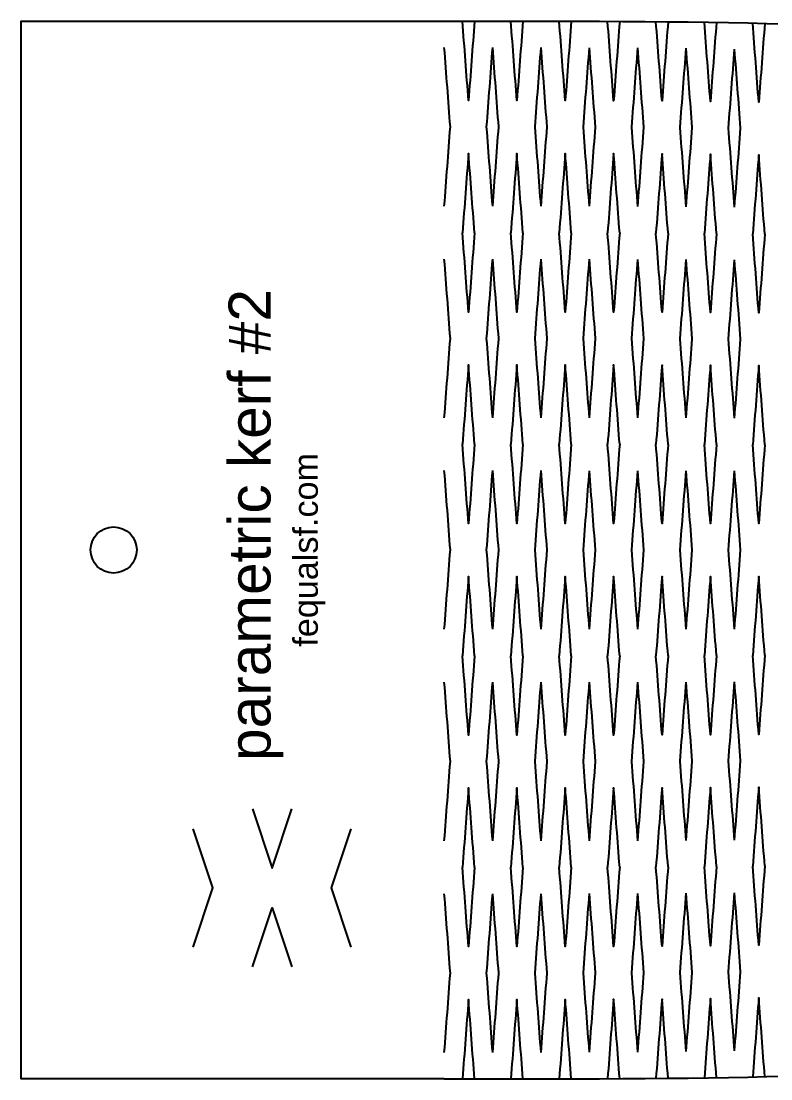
# Model space of a CAD drawing. Header units: millimetres. Extents: x 1 to 583, y -486 to -2.
# Drawn here: x 525.5 to 554.78, y -305.95 to -264.63 of the extents above; entities that cross this region are included whole.
import ezdxf

# ---------------------------------------------------------------- set-up
doc = ezdxf.new("R2010")
doc.units = ezdxf.units.MM
doc.header["$MEASUREMENT"] = 0
doc.layers.add('DEFAULT', color=7, linetype='Continuous')

msp = doc.modelspace()

# ---------------------------------------------------------------- linework, layer by layer
at = {"layer": 'DEFAULT'}
for points in [[(542.024, -305.946), (525.497, -305.946), (525.497, -264.628), (542.024, -264.628)], [(534.527, -295.401), (535.299, -297.717), (536.071, -295.401)], [(532.211, -300.804), (532.983, -298.489), (532.211, -296.173)], [(538.386, -300.804), (537.614, -298.489), (538.386, -296.173)], [(534.527, -301.576), (535.299, -299.26), (536.071, -301.576)]]:
    msp.add_lwpolyline(points, dxfattribs=at)
for points, knots in [([(542.024, -264.628), (553.829, -264.628), (559.732, -264.628), (565.634, -265.661), (571.537, -266.694), (577.439, -268.76), (583.342, -277.023)], [0, 0, 0, 0, 1, 1, 1, 2, 2, 2, 2]), ([(543.205, -264.628), (543.126, -265.661), (543.048, -266.694), (542.969, -267.727), (542.89, -266.694), (542.812, -265.661), (542.733, -264.628)], [0, 0, 0, 0, 1, 1, 1, 2, 2, 2, 2]), ([(545.095, -264.629), (545.016, -265.662), (544.937, -266.695), (544.858, -267.728), (544.78, -266.695), (544.701, -265.662), (544.622, -264.629)], [0, 0, 0, 0, 1, 1, 1, 2, 2, 2, 2]), ([(546.984, -264.632), (546.905, -265.665), (546.827, -266.697), (546.748, -267.73), (546.669, -266.697), (546.59, -265.664), (546.512, -264.631)], [0, 0, 0, 0, 1, 1, 1, 2, 2, 2, 2]), ([(548.873, -264.639), (548.795, -265.671), (548.716, -266.703), (548.637, -267.735), (548.559, -266.703), (548.48, -265.67), (548.401, -264.637)], [0, 0, 0, 0, 1, 1, 1, 2, 2, 2, 2]), ([(550.763, -264.653), (550.684, -265.684), (550.605, -266.715), (550.527, -267.746), (550.448, -266.714), (550.369, -265.681), (550.29, -264.649)], [0, 0, 0, 0, 1, 1, 1, 2, 2, 2, 2]), ([(552.652, -264.676), (552.573, -265.706), (552.495, -266.735), (552.416, -267.765), (552.337, -266.733), (552.258, -265.701), (552.18, -264.669)], [0, 0, 0, 0, 1, 1, 1, 2, 2, 2, 2]), ([(554.541, -264.715), (554.462, -265.742), (554.384, -266.769), (554.305, -267.796), (554.226, -266.766), (554.148, -265.735), (554.069, -264.704)], [0, 0, 0, 0, 1, 1, 1, 2, 2, 2, 2]), ([(542.024, -271.859), (542.103, -270.826), (542.182, -269.793), (542.26, -268.76), (542.182, -267.727), (542.103, -266.694), (542.024, -265.661)], [0, 0, 0, 0, 1, 1, 1, 2, 2, 2, 2]), ([(543.914, -271.859), (543.835, -270.826), (543.756, -269.793), (543.678, -268.76), (543.756, -267.727), (543.835, -266.694), (543.914, -265.661)], [0, 0, 0, 0, 1, 1, 1, 2, 2, 2, 2]), ([(543.914, -271.859), (543.992, -270.826), (544.071, -269.793), (544.15, -268.76), (544.071, -267.727), (543.992, -266.694), (543.914, -265.661)], [0, 0, 0, 0, 1, 1, 1, 2, 2, 2, 2]), ([(545.803, -271.86), (545.724, -270.827), (545.646, -269.794), (545.567, -268.761), (545.646, -267.728), (545.724, -266.695), (545.803, -265.663)], [0, 0, 0, 0, 1, 1, 1, 2, 2, 2, 2]), ([(545.803, -271.86), (545.882, -270.827), (545.961, -269.794), (546.039, -268.762), (545.961, -267.729), (545.882, -266.695), (545.803, -265.663)], [0, 0, 0, 0, 1, 1, 1, 2, 2, 2, 2]), ([(547.692, -271.862), (547.614, -270.83), (547.535, -269.797), (547.456, -268.764), (547.535, -267.731), (547.614, -266.699), (547.692, -265.666)], [0, 0, 0, 0, 1, 1, 1, 2, 2, 2, 2]), ([(547.692, -271.862), (547.771, -270.83), (547.85, -269.798), (547.929, -268.765), (547.85, -267.732), (547.771, -266.699), (547.692, -265.666)], [0, 0, 0, 0, 1, 1, 1, 2, 2, 2, 2]), ([(549.582, -271.868), (549.503, -270.836), (549.425, -269.803), (549.346, -268.771), (549.425, -267.738), (549.503, -266.707), (549.582, -265.675)], [0, 0, 0, 0, 1, 1, 1, 2, 2, 2, 2]), ([(549.582, -271.868), (549.661, -270.836), (549.739, -269.805), (549.818, -268.773), (549.739, -267.74), (549.661, -266.708), (549.582, -265.675)], [0, 0, 0, 0, 1, 1, 1, 2, 2, 2, 2]), ([(551.471, -271.879), (551.393, -270.847), (551.314, -269.815), (551.235, -268.783), (551.314, -267.752), (551.393, -266.721), (551.471, -265.69)], [0, 0, 0, 0, 1, 1, 1, 2, 2, 2, 2]), ([(551.471, -271.879), (551.55, -270.848), (551.629, -269.818), (551.707, -268.787), (551.629, -267.755), (551.55, -266.723), (551.471, -265.69)], [0, 0, 0, 0, 1, 1, 1, 2, 2, 2, 2]), ([(553.36, -271.897), (553.282, -270.866), (553.203, -269.835), (553.124, -268.804), (553.203, -267.775), (553.282, -266.746), (553.36, -265.717)], [0, 0, 0, 0, 1, 1, 1, 2, 2, 2, 2]), ([(553.36, -271.897), (553.439, -270.868), (553.518, -269.84), (553.597, -268.812), (553.518, -267.78), (553.439, -266.749), (553.36, -265.717)], [0, 0, 0, 0, 1, 1, 1, 2, 2, 2, 2]), ([(543.205, -272.892), (543.126, -271.859), (543.048, -270.826), (542.969, -269.793), (542.89, -270.826), (542.812, -271.859), (542.733, -272.892)], [0, 0, 0, 0, 1, 1, 1, 2, 2, 2, 2]), ([(545.095, -272.892), (545.016, -271.86), (544.937, -270.827), (544.858, -269.794), (544.78, -270.827), (544.701, -271.859), (544.622, -272.892)], [0, 0, 0, 0, 1, 1, 1, 2, 2, 2, 2]), ([(546.984, -272.894), (546.905, -271.861), (546.827, -270.828), (546.748, -269.796), (546.669, -270.828), (546.59, -271.861), (546.512, -272.894)], [0, 0, 0, 0, 1, 1, 1, 2, 2, 2, 2]), ([(548.873, -272.898), (548.795, -271.866), (548.716, -270.833), (548.637, -269.8), (548.559, -270.832), (548.48, -271.865), (548.401, -272.897)], [0, 0, 0, 0, 1, 1, 1, 2, 2, 2, 2]), ([(550.763, -272.906), (550.684, -271.874), (550.605, -270.842), (550.527, -269.81), (550.448, -270.841), (550.369, -271.872), (550.29, -272.904)], [0, 0, 0, 0, 1, 1, 1, 2, 2, 2, 2]), ([(552.652, -272.921), (552.573, -271.89), (552.495, -270.858), (552.416, -269.826), (552.337, -270.856), (552.258, -271.886), (552.18, -272.916)], [0, 0, 0, 0, 1, 1, 1, 2, 2, 2, 2]), ([(554.541, -272.944), (554.462, -271.914), (554.384, -270.884), (554.305, -269.854), (554.226, -270.881), (554.148, -271.909), (554.069, -272.937)], [0, 0, 0, 0, 1, 1, 1, 2, 2, 2, 2]), ([(543.205, -272.892), (543.126, -273.925), (543.048, -274.958), (542.969, -275.991), (542.89, -274.958), (542.812, -273.925), (542.733, -272.892)], [0, 0, 0, 0, 1, 1, 1, 2, 2, 2, 2]), ([(545.095, -272.892), (545.016, -273.925), (544.937, -274.958), (544.858, -275.991), (544.78, -274.958), (544.701, -273.925), (544.622, -272.892)], [0, 0, 0, 0, 1, 1, 1, 2, 2, 2, 2]), ([(546.984, -272.894), (546.905, -273.927), (546.827, -274.959), (546.748, -275.992), (546.669, -274.959), (546.59, -273.926), (546.512, -272.894)], [0, 0, 0, 0, 1, 1, 1, 2, 2, 2, 2]), ([(548.873, -272.898), (548.795, -273.931), (548.716, -274.963), (548.637, -275.995), (548.559, -274.963), (548.48, -273.93), (548.401, -272.897)], [0, 0, 0, 0, 1, 1, 1, 2, 2, 2, 2]), ([(550.763, -272.906), (550.684, -273.938), (550.605, -274.969), (550.527, -276.001), (550.448, -274.969), (550.369, -273.936), (550.29, -272.904)], [0, 0, 0, 0, 1, 1, 1, 2, 2, 2, 2]), ([(552.652, -272.921), (552.573, -273.951), (552.495, -274.981), (552.416, -276.011), (552.337, -274.979), (552.258, -273.948), (552.18, -272.916)], [0, 0, 0, 0, 1, 1, 1, 2, 2, 2, 2]), ([(554.541, -272.944), (554.462, -273.971), (554.384, -274.999), (554.305, -276.027), (554.226, -274.997), (554.148, -273.967), (554.069, -272.937)], [0, 0, 0, 0, 1, 1, 1, 2, 2, 2, 2]), ([(542.024, -280.122), (542.103, -279.089), (542.182, -278.056), (542.26, -277.024), (542.182, -275.991), (542.103, -274.958), (542.024, -273.925)], [0, 0, 0, 0, 1, 1, 1, 2, 2, 2, 2]), ([(543.914, -280.122), (543.835, -279.089), (543.756, -278.057), (543.678, -277.024), (543.756, -275.991), (543.835, -274.958), (543.914, -273.925)], [0, 0, 0, 0, 1, 1, 1, 2, 2, 2, 2]), ([(543.914, -280.122), (543.992, -279.09), (544.071, -278.057), (544.15, -277.024), (544.071, -275.991), (543.992, -274.958), (543.914, -273.925)], [0, 0, 0, 0, 1, 1, 1, 2, 2, 2, 2]), ([(545.803, -280.123), (545.724, -279.09), (545.646, -278.057), (545.567, -277.024), (545.646, -275.991), (545.724, -274.958), (545.803, -273.926)], [0, 0, 0, 0, 1, 1, 1, 2, 2, 2, 2]), ([(545.803, -280.123), (545.882, -279.09), (545.961, -278.057), (546.039, -277.024), (545.961, -275.991), (545.882, -274.959), (545.803, -273.926)], [0, 0, 0, 0, 1, 1, 1, 2, 2, 2, 2]), ([(547.692, -280.124), (547.614, -279.091), (547.535, -278.058), (547.456, -277.026), (547.535, -275.993), (547.614, -274.96), (547.692, -273.928)], [0, 0, 0, 0, 1, 1, 1, 2, 2, 2, 2]), ([(547.692, -280.124), (547.771, -279.091), (547.85, -278.059), (547.929, -277.026), (547.85, -275.993), (547.771, -274.961), (547.692, -273.928)], [0, 0, 0, 0, 1, 1, 1, 2, 2, 2, 2]), ([(549.582, -280.126), (549.503, -279.094), (549.425, -278.061), (549.346, -277.029), (549.425, -275.997), (549.503, -274.965), (549.582, -273.933)], [0, 0, 0, 0, 1, 1, 1, 2, 2, 2, 2]), ([(549.582, -280.126), (549.661, -279.094), (549.739, -278.062), (549.818, -277.03), (549.739, -275.998), (549.661, -274.965), (549.582, -273.933)], [0, 0, 0, 0, 1, 1, 1, 2, 2, 2, 2]), ([(551.471, -280.13), (551.393, -279.098), (551.314, -278.067), (551.235, -277.035), (551.314, -276.004), (551.393, -274.973), (551.471, -273.942)], [0, 0, 0, 0, 1, 1, 1, 2, 2, 2, 2]), ([(551.471, -280.13), (551.55, -279.099), (551.629, -278.068), (551.707, -277.037), (551.629, -276.006), (551.55, -274.974), (551.471, -273.942)], [0, 0, 0, 0, 1, 1, 1, 2, 2, 2, 2]), ([(553.36, -280.137), (553.282, -279.107), (553.203, -278.076), (553.124, -277.046), (553.203, -276.016), (553.282, -274.986), (553.36, -273.957)], [0, 0, 0, 0, 1, 1, 1, 2, 2, 2, 2]), ([(553.36, -280.137), (553.439, -279.108), (553.518, -278.078), (553.597, -277.049), (553.518, -276.019), (553.439, -274.988), (553.36, -273.957)], [0, 0, 0, 0, 1, 1, 1, 2, 2, 2, 2]), ([(543.205, -281.155), (543.126, -280.122), (543.048, -279.089), (542.969, -278.056), (542.89, -279.089), (542.812, -280.122), (542.733, -281.155)], [0, 0, 0, 0, 1, 1, 1, 2, 2, 2, 2]), ([(545.095, -281.155), (545.016, -280.123), (544.937, -279.09), (544.858, -278.057), (544.78, -279.09), (544.701, -280.122), (544.622, -281.155)], [0, 0, 0, 0, 1, 1, 1, 2, 2, 2, 2]), ([(546.984, -281.156), (546.905, -280.123), (546.827, -279.091), (546.748, -278.058), (546.669, -279.09), (546.59, -280.123), (546.512, -281.156)], [0, 0, 0, 0, 1, 1, 1, 2, 2, 2, 2]), ([(548.873, -281.158), (548.795, -280.125), (548.716, -279.093), (548.637, -278.06), (548.559, -279.092), (548.48, -280.125), (548.401, -281.157)], [0, 0, 0, 0, 1, 1, 1, 2, 2, 2, 2]), ([(550.763, -281.16), (550.684, -280.128), (550.605, -279.096), (550.527, -278.064), (550.448, -279.096), (550.369, -280.128), (550.29, -281.159)], [0, 0, 0, 0, 1, 1, 1, 2, 2, 2, 2]), ([(552.652, -281.165), (552.573, -280.134), (552.495, -279.103), (552.416, -278.072), (552.337, -279.102), (552.258, -280.133), (552.18, -281.164)], [0, 0, 0, 0, 1, 1, 1, 2, 2, 2, 2]), ([(554.541, -281.173), (554.462, -280.144), (554.384, -279.114), (554.305, -278.085), (554.226, -279.113), (554.148, -280.142), (554.069, -281.17)], [0, 0, 0, 0, 1, 1, 1, 2, 2, 2, 2]), ([(543.205, -281.155), (543.126, -282.188), (543.048, -283.221), (542.969, -284.254), (542.89, -283.221), (542.812, -282.188), (542.733, -281.155)], [0, 0, 0, 0, 1, 1, 1, 2, 2, 2, 2]), ([(545.095, -281.155), (545.016, -282.188), (544.937, -283.221), (544.858, -284.254), (544.78, -283.221), (544.701, -282.188), (544.622, -281.155)], [0, 0, 0, 0, 1, 1, 1, 2, 2, 2, 2]), ([(546.984, -281.156), (546.905, -282.189), (546.827, -283.221), (546.748, -284.254), (546.669, -283.221), (546.59, -282.189), (546.512, -281.156)], [0, 0, 0, 0, 1, 1, 1, 2, 2, 2, 2]), ([(548.873, -281.158), (548.795, -282.19), (548.716, -283.222), (548.637, -284.255), (548.559, -283.222), (548.48, -282.19), (548.401, -281.157)], [0, 0, 0, 0, 1, 1, 1, 2, 2, 2, 2]), ([(550.763, -281.16), (550.684, -282.192), (550.605, -283.223), (550.527, -284.255), (550.448, -283.223), (550.369, -282.191), (550.29, -281.159)], [0, 0, 0, 0, 1, 1, 1, 2, 2, 2, 2]), ([(552.652, -281.165), (552.573, -282.195), (552.495, -283.226), (552.416, -284.256), (552.337, -283.226), (552.258, -282.195), (552.18, -281.164)], [0, 0, 0, 0, 1, 1, 1, 2, 2, 2, 2]), ([(554.541, -281.173), (554.462, -282.201), (554.384, -283.229), (554.305, -284.258), (554.226, -283.229), (554.148, -282.2), (554.069, -281.17)], [0, 0, 0, 0, 1, 1, 1, 2, 2, 2, 2]), ([(542.024, -288.386), (542.103, -287.353), (542.182, -286.32), (542.26, -285.287), (542.182, -284.254), (542.103, -283.221), (542.024, -282.188)], [0, 0, 0, 0, 1, 1, 1, 2, 2, 2, 2]), ([(543.914, -288.386), (543.835, -287.353), (543.756, -286.32), (543.678, -285.287), (543.756, -284.254), (543.835, -283.221), (543.914, -282.188)], [0, 0, 0, 0, 1, 1, 1, 2, 2, 2, 2]), ([(543.914, -288.386), (543.992, -287.353), (544.071, -286.32), (544.15, -285.287), (544.071, -284.254), (543.992, -283.221), (543.914, -282.188)], [0, 0, 0, 0, 1, 1, 1, 2, 2, 2, 2]), ([(545.803, -288.386), (545.724, -287.353), (545.646, -286.32), (545.567, -285.287), (545.646, -284.254), (545.724, -283.221), (545.803, -282.188)], [0, 0, 0, 0, 1, 1, 1, 2, 2, 2, 2]), ([(545.803, -288.386), (545.882, -287.353), (545.961, -286.32), (546.039, -285.287), (545.961, -284.254), (545.882, -283.221), (545.803, -282.188)], [0, 0, 0, 0, 1, 1, 1, 2, 2, 2, 2]), ([(547.692, -288.385), (547.614, -287.352), (547.535, -286.32), (547.456, -285.287), (547.535, -284.254), (547.614, -283.222), (547.692, -282.189)], [0, 0, 0, 0, 1, 1, 1, 2, 2, 2, 2]), ([(547.692, -288.385), (547.771, -287.352), (547.85, -286.32), (547.929, -285.287), (547.85, -284.254), (547.771, -283.222), (547.692, -282.189)], [0, 0, 0, 0, 1, 1, 1, 2, 2, 2, 2]), ([(549.582, -288.384), (549.503, -287.352), (549.425, -286.319), (549.346, -285.287), (549.425, -284.255), (549.503, -283.223), (549.582, -282.19)], [0, 0, 0, 0, 1, 1, 1, 2, 2, 2, 2]), ([(549.582, -288.384), (549.661, -287.351), (549.739, -286.319), (549.818, -285.287), (549.739, -284.255), (549.661, -283.223), (549.582, -282.19)], [0, 0, 0, 0, 1, 1, 1, 2, 2, 2, 2]), ([(551.471, -288.381), (551.393, -287.35), (551.314, -286.319), (551.235, -285.287), (551.314, -284.256), (551.393, -283.224), (551.471, -282.193)], [0, 0, 0, 0, 1, 1, 1, 2, 2, 2, 2]), ([(551.471, -288.381), (551.55, -287.35), (551.629, -286.318), (551.707, -285.287), (551.629, -284.256), (551.55, -283.224), (551.471, -282.193)], [0, 0, 0, 0, 1, 1, 1, 2, 2, 2, 2]), ([(553.36, -288.377), (553.282, -287.347), (553.203, -286.317), (553.124, -285.287), (553.203, -284.257), (553.282, -283.227), (553.36, -282.197)], [0, 0, 0, 0, 1, 1, 1, 2, 2, 2, 2]), ([(553.36, -288.377), (553.439, -287.347), (553.518, -286.317), (553.597, -285.287), (553.518, -284.257), (553.439, -283.227), (553.36, -282.197)], [0, 0, 0, 0, 1, 1, 1, 2, 2, 2, 2]), ([(529.11, -284.384), (528.611, -284.384), (528.207, -284.788), (528.207, -285.287), (528.207, -285.786), (528.611, -286.19), (529.11, -286.19), (529.608, -286.19), (530.013, -285.786), (530.013, -285.287), (530.013, -284.788), (529.608, -284.384), (529.11, -284.384)], [0, 0, 0, 0, 1, 1, 1, 2, 2, 2, 3, 3, 3, 4, 4, 4, 4]), ([(543.205, -289.419), (543.126, -288.386), (543.048, -287.353), (542.969, -286.32), (542.89, -287.353), (542.812, -288.386), (542.733, -289.419)], [0, 0, 0, 0, 1, 1, 1, 2, 2, 2, 2]), ([(545.095, -289.419), (545.016, -288.386), (544.937, -287.353), (544.858, -286.32), (544.78, -287.353), (544.701, -288.386), (544.622, -289.419)], [0, 0, 0, 0, 1, 1, 1, 2, 2, 2, 2]), ([(546.984, -289.418), (546.905, -288.385), (546.827, -287.353), (546.748, -286.32), (546.669, -287.353), (546.59, -288.385), (546.512, -289.418)], [0, 0, 0, 0, 1, 1, 1, 2, 2, 2, 2]), ([(548.873, -289.417), (548.795, -288.384), (548.716, -287.352), (548.637, -286.32), (548.559, -287.352), (548.48, -288.385), (548.401, -289.417)], [0, 0, 0, 0, 1, 1, 1, 2, 2, 2, 2]), ([(550.763, -289.414), (550.684, -288.382), (550.605, -287.351), (550.527, -286.319), (550.448, -287.351), (550.369, -288.383), (550.29, -289.415)], [0, 0, 0, 0, 1, 1, 1, 2, 2, 2, 2]), ([(552.652, -289.409), (552.573, -288.379), (552.495, -287.348), (552.416, -286.318), (552.337, -287.349), (552.258, -288.379), (552.18, -289.411)], [0, 0, 0, 0, 1, 1, 1, 2, 2, 2, 2]), ([(554.541, -289.401), (554.462, -288.373), (554.384, -287.345), (554.305, -286.316), (554.226, -287.345), (554.148, -288.374), (554.069, -289.404)], [0, 0, 0, 0, 1, 1, 1, 2, 2, 2, 2]), ([(543.205, -289.419), (543.126, -290.452), (543.048, -291.485), (542.969, -292.518), (542.89, -291.485), (542.812, -290.452), (542.733, -289.419)], [0, 0, 0, 0, 1, 1, 1, 2, 2, 2, 2]), ([(545.095, -289.419), (545.016, -290.451), (544.937, -291.484), (544.858, -292.517), (544.78, -291.484), (544.701, -290.452), (544.622, -289.419)], [0, 0, 0, 0, 1, 1, 1, 2, 2, 2, 2]), ([(546.984, -289.418), (546.905, -290.451), (546.827, -291.484), (546.748, -292.516), (546.669, -291.484), (546.59, -290.451), (546.512, -289.418)], [0, 0, 0, 0, 1, 1, 1, 2, 2, 2, 2]), ([(548.873, -289.417), (548.795, -290.449), (548.716, -291.482), (548.637, -292.514), (548.559, -291.482), (548.48, -290.45), (548.401, -289.417)], [0, 0, 0, 0, 1, 1, 1, 2, 2, 2, 2]), ([(550.763, -289.414), (550.684, -290.446), (550.605, -291.478), (550.527, -292.51), (550.448, -291.478), (550.369, -290.447), (550.29, -289.415)], [0, 0, 0, 0, 1, 1, 1, 2, 2, 2, 2]), ([(552.652, -289.409), (552.573, -290.44), (552.495, -291.471), (552.416, -292.502), (552.337, -291.472), (552.258, -290.441), (552.18, -289.411)], [0, 0, 0, 0, 1, 1, 1, 2, 2, 2, 2]), ([(554.541, -289.401), (554.462, -290.43), (554.384, -291.46), (554.305, -292.489), (554.226, -291.461), (554.148, -290.433), (554.069, -289.404)], [0, 0, 0, 0, 1, 1, 1, 2, 2, 2, 2]), ([(542.024, -296.649), (542.103, -295.616), (542.182, -294.584), (542.26, -293.551), (542.182, -292.518), (542.103, -291.485), (542.024, -290.452)], [0, 0, 0, 0, 1, 1, 1, 2, 2, 2, 2]), ([(543.914, -296.649), (543.835, -295.616), (543.756, -294.584), (543.678, -293.551), (543.756, -292.518), (543.835, -291.485), (543.914, -290.452)], [0, 0, 0, 0, 1, 1, 1, 2, 2, 2, 2]), ([(543.914, -296.649), (543.992, -295.616), (544.071, -294.583), (544.15, -293.551), (544.071, -292.518), (543.992, -291.485), (543.914, -290.452)], [0, 0, 0, 0, 1, 1, 1, 2, 2, 2, 2]), ([(545.803, -296.649), (545.724, -295.616), (545.646, -294.583), (545.567, -293.55), (545.646, -292.517), (545.724, -291.484), (545.803, -290.451)], [0, 0, 0, 0, 1, 1, 1, 2, 2, 2, 2]), ([(545.803, -296.649), (545.882, -295.616), (545.961, -294.583), (546.039, -293.55), (545.961, -292.517), (545.882, -291.484), (545.803, -290.451)], [0, 0, 0, 0, 1, 1, 1, 2, 2, 2, 2]), ([(547.692, -296.646), (547.614, -295.614), (547.535, -294.581), (547.456, -293.549), (547.535, -292.516), (547.614, -291.483), (547.692, -290.45)], [0, 0, 0, 0, 1, 1, 1, 2, 2, 2, 2]), ([(547.692, -296.646), (547.771, -295.614), (547.85, -294.581), (547.929, -293.548), (547.85, -292.515), (547.771, -291.483), (547.692, -290.45)], [0, 0, 0, 0, 1, 1, 1, 2, 2, 2, 2]), ([(549.582, -296.642), (549.503, -295.61), (549.425, -294.577), (549.346, -293.545), (549.425, -292.513), (549.503, -291.481), (549.582, -290.448)], [0, 0, 0, 0, 1, 1, 1, 2, 2, 2, 2]), ([(549.582, -296.642), (549.661, -295.609), (549.739, -294.577), (549.818, -293.544), (549.739, -292.512), (549.661, -291.48), (549.582, -290.448)], [0, 0, 0, 0, 1, 1, 1, 2, 2, 2, 2]), ([(551.471, -296.633), (551.393, -295.602), (551.314, -294.57), (551.235, -293.539), (551.314, -292.507), (551.393, -291.476), (551.471, -290.444)], [0, 0, 0, 0, 1, 1, 1, 2, 2, 2, 2]), ([(551.471, -296.633), (551.55, -295.6), (551.629, -294.569), (551.707, -293.537), (551.629, -292.506), (551.55, -291.475), (551.471, -290.444)], [0, 0, 0, 0, 1, 1, 1, 2, 2, 2, 2]), ([(553.36, -296.617), (553.282, -295.588), (553.203, -294.558), (553.124, -293.528), (553.203, -292.498), (553.282, -291.467), (553.36, -290.437)], [0, 0, 0, 0, 1, 1, 1, 2, 2, 2, 2]), ([(553.36, -296.617), (553.439, -295.586), (553.518, -294.555), (553.597, -293.525), (553.518, -292.496), (553.439, -291.467), (553.36, -290.437)], [0, 0, 0, 0, 1, 1, 1, 2, 2, 2, 2]), ([(542.024, -305.946), (553.829, -305.946), (559.732, -305.946), (565.634, -304.913), (571.537, -303.88), (577.439, -301.814), (583.342, -293.551)], [0, 0, 0, 0, 1, 1, 1, 2, 2, 2, 2]), ([(543.205, -297.682), (543.126, -296.649), (543.048, -295.616), (542.969, -294.584), (542.89, -295.616), (542.812, -296.649), (542.733, -297.682)], [0, 0, 0, 0, 1, 1, 1, 2, 2, 2, 2]), ([(545.095, -297.682), (545.016, -296.649), (544.937, -295.616), (544.858, -294.583), (544.78, -295.616), (544.701, -296.649), (544.622, -297.682)], [0, 0, 0, 0, 1, 1, 1, 2, 2, 2, 2]), ([(546.984, -297.68), (546.905, -296.647), (546.827, -295.615), (546.748, -294.582), (546.669, -295.615), (546.59, -296.648), (546.512, -297.681)], [0, 0, 0, 0, 1, 1, 1, 2, 2, 2, 2]), ([(548.873, -297.676), (548.795, -296.644), (548.716, -295.611), (548.637, -294.579), (548.559, -295.612), (548.48, -296.644), (548.401, -297.677)], [0, 0, 0, 0, 1, 1, 1, 2, 2, 2, 2]), ([(550.763, -297.668), (550.684, -296.636), (550.605, -295.605), (550.527, -294.573), (550.448, -295.606), (550.369, -296.638), (550.29, -297.67)], [0, 0, 0, 0, 1, 1, 1, 2, 2, 2, 2]), ([(552.652, -297.653), (552.573, -296.624), (552.495, -295.594), (552.416, -294.563), (552.337, -295.595), (552.258, -296.626), (552.18, -297.658)], [0, 0, 0, 0, 1, 1, 1, 2, 2, 2, 2]), ([(554.541, -297.63), (554.462, -296.603), (554.384, -295.575), (554.305, -294.547), (554.226, -295.577), (554.148, -296.607), (554.069, -297.637)], [0, 0, 0, 0, 1, 1, 1, 2, 2, 2, 2]), ([(543.205, -297.682), (543.126, -298.715), (543.048, -299.748), (542.969, -300.781), (542.89, -299.748), (542.812, -298.715), (542.733, -297.682)], [0, 0, 0, 0, 1, 1, 1, 2, 2, 2, 2]), ([(545.095, -297.682), (545.016, -298.715), (544.937, -299.748), (544.858, -300.781), (544.78, -299.748), (544.701, -298.715), (544.622, -297.682)], [0, 0, 0, 0, 1, 1, 1, 2, 2, 2, 2]), ([(546.984, -297.68), (546.905, -298.713), (546.827, -299.746), (546.748, -300.779), (546.669, -299.746), (546.59, -298.713), (546.512, -297.681)], [0, 0, 0, 0, 1, 1, 1, 2, 2, 2, 2]), ([(548.873, -297.676), (548.795, -298.708), (548.716, -299.741), (548.637, -300.774), (548.559, -299.742), (548.48, -298.709), (548.401, -297.677)], [0, 0, 0, 0, 1, 1, 1, 2, 2, 2, 2]), ([(550.763, -297.668), (550.684, -298.7), (550.605, -299.732), (550.527, -300.764), (550.448, -299.733), (550.369, -298.702), (550.29, -297.67)], [0, 0, 0, 0, 1, 1, 1, 2, 2, 2, 2]), ([(552.652, -297.653), (552.573, -298.685), (552.495, -299.716), (552.416, -300.748), (552.337, -299.718), (552.258, -298.688), (552.18, -297.658)], [0, 0, 0, 0, 1, 1, 1, 2, 2, 2, 2]), ([(554.541, -297.63), (554.462, -298.66), (554.384, -299.69), (554.305, -300.72), (554.226, -299.693), (554.148, -298.665), (554.069, -297.637)], [0, 0, 0, 0, 1, 1, 1, 2, 2, 2, 2]), ([(542.024, -304.913), (542.103, -303.88), (542.182, -302.847), (542.26, -301.814), (542.182, -300.781), (542.103, -299.748), (542.024, -298.715)], [0, 0, 0, 0, 1, 1, 1, 2, 2, 2, 2]), ([(543.914, -304.913), (543.835, -303.88), (543.756, -302.847), (543.678, -301.814), (543.756, -300.781), (543.835, -299.748), (543.914, -298.715)], [0, 0, 0, 0, 1, 1, 1, 2, 2, 2, 2]), ([(543.914, -304.913), (543.992, -303.88), (544.071, -302.847), (544.15, -301.814), (544.071, -300.781), (543.992, -299.748), (543.914, -298.715)], [0, 0, 0, 0, 1, 1, 1, 2, 2, 2, 2]), ([(545.803, -304.912), (545.724, -303.879), (545.646, -302.846), (545.567, -301.813), (545.646, -300.78), (545.724, -299.747), (545.803, -298.714)], [0, 0, 0, 0, 1, 1, 1, 2, 2, 2, 2]), ([(545.803, -304.912), (545.882, -303.878), (545.961, -302.846), (546.039, -301.813), (545.961, -300.78), (545.882, -299.747), (545.803, -298.714)], [0, 0, 0, 0, 1, 1, 1, 2, 2, 2, 2]), ([(547.692, -304.908), (547.614, -303.875), (547.535, -302.843), (547.456, -301.81), (547.535, -300.777), (547.614, -299.745), (547.692, -298.712)], [0, 0, 0, 0, 1, 1, 1, 2, 2, 2, 2]), ([(547.692, -304.908), (547.771, -303.875), (547.85, -302.842), (547.929, -301.809), (547.85, -300.777), (547.771, -299.744), (547.692, -298.712)], [0, 0, 0, 0, 1, 1, 1, 2, 2, 2, 2]), ([(549.582, -304.899), (549.503, -303.868), (549.425, -302.836), (549.346, -301.804), (549.425, -300.771), (549.503, -299.739), (549.582, -298.706)], [0, 0, 0, 0, 1, 1, 1, 2, 2, 2, 2]), ([(549.582, -304.899), (549.661, -303.867), (549.739, -302.834), (549.818, -301.801), (549.739, -300.77), (549.661, -299.738), (549.582, -298.706)], [0, 0, 0, 0, 1, 1, 1, 2, 2, 2, 2]), ([(551.471, -304.884), (551.393, -303.853), (551.314, -302.822), (551.235, -301.791), (551.314, -300.759), (551.393, -299.727), (551.471, -298.695)], [0, 0, 0, 0, 1, 1, 1, 2, 2, 2, 2]), ([(551.471, -304.884), (551.55, -303.851), (551.629, -302.819), (551.707, -301.787), (551.629, -300.757), (551.55, -299.726), (551.471, -298.695)], [0, 0, 0, 0, 1, 1, 1, 2, 2, 2, 2]), ([(553.36, -304.857), (553.282, -303.828), (553.203, -302.799), (553.124, -301.77), (553.203, -300.739), (553.282, -299.708), (553.36, -298.677)], [0, 0, 0, 0, 1, 1, 1, 2, 2, 2, 2]), ([(553.36, -304.857), (553.439, -303.825), (553.518, -302.794), (553.597, -301.763), (553.518, -300.734), (553.439, -299.706), (553.36, -298.677)], [0, 0, 0, 0, 1, 1, 1, 2, 2, 2, 2]), ([(543.205, -305.946), (543.126, -304.913), (543.048, -303.88), (542.969, -302.847), (542.89, -303.88), (542.812, -304.913), (542.733, -305.946)], [0, 0, 0, 0, 1, 1, 1, 2, 2, 2, 2]), ([(545.095, -305.945), (545.016, -304.912), (544.937, -303.879), (544.858, -302.846), (544.78, -303.879), (544.701, -304.912), (544.622, -305.945)], [0, 0, 0, 0, 1, 1, 1, 2, 2, 2, 2]), ([(546.984, -305.942), (546.905, -304.909), (546.827, -303.877), (546.748, -302.844), (546.669, -303.877), (546.59, -304.91), (546.512, -305.943)], [0, 0, 0, 0, 1, 1, 1, 2, 2, 2, 2]), ([(548.873, -305.935), (548.795, -304.903), (548.716, -303.871), (548.637, -302.839), (548.559, -303.871), (548.48, -304.904), (548.401, -305.937)], [0, 0, 0, 0, 1, 1, 1, 2, 2, 2, 2]), ([(550.763, -305.921), (550.684, -304.89), (550.605, -303.859), (550.527, -302.828), (550.448, -303.86), (550.369, -304.893), (550.29, -305.925)], [0, 0, 0, 0, 1, 1, 1, 2, 2, 2, 2]), ([(552.652, -305.898), (552.573, -304.868), (552.495, -303.839), (552.416, -302.809), (552.337, -303.841), (552.258, -304.873), (552.18, -305.905)], [0, 0, 0, 0, 1, 1, 1, 2, 2, 2, 2]), ([(554.541, -305.859), (554.462, -304.832), (554.384, -303.805), (554.305, -302.778), (554.226, -303.809), (554.148, -304.839), (554.069, -305.87)], [0, 0, 0, 0, 1, 1, 1, 2, 2, 2, 2])]:
    msp.add_open_spline(points, degree=3, knots=knots, dxfattribs=at)

# ---------------------------------------------------------------- texts
at = {"layer": 'DEFAULT', "color": 7, "attachment_point": 7, "rotation": 90}
for s, insert, char_height in [('\\fHelvetica 25 Ultra Light|b0|i0|c0|p34;\\W1;parametric kerf #2', (535.731, -293.528), 1.63767), ('\\fHelvetica 25 Ultra Light|b0|i0|c0|p34;\\W1;fequalsf.com', (537.372, -289.063), 0.95531)]:
    msp.add_mtext(s, dxfattribs=dict(at, insert=insert, char_height=char_height))

doc.saveas('drawing.dxf')
